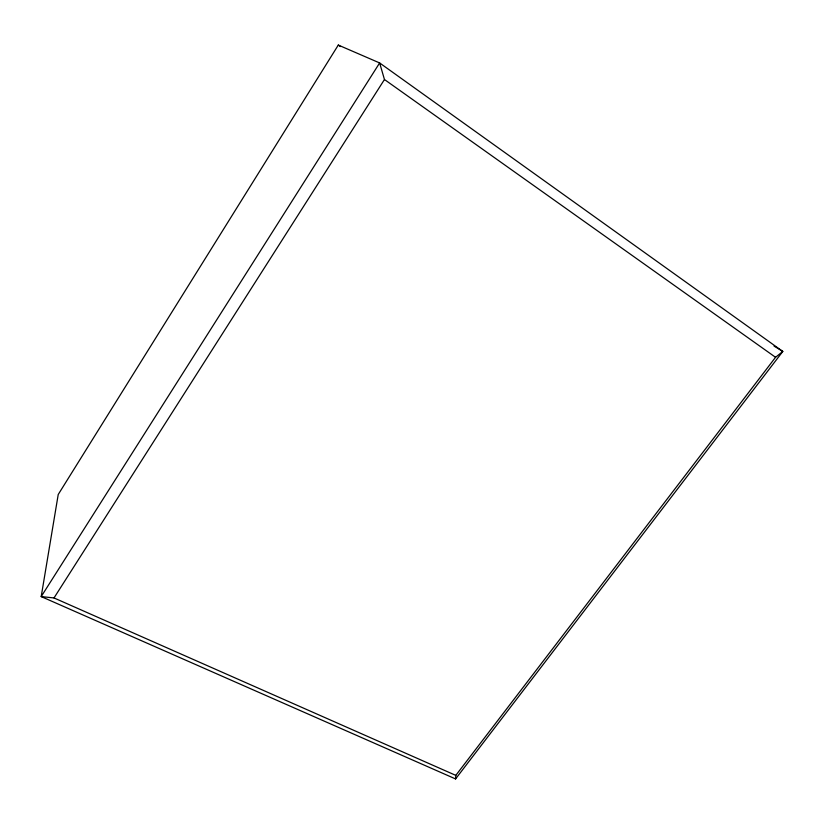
<?xml version="1.0" encoding="UTF-8"?>
<svg xmlns="http://www.w3.org/2000/svg" width="824" height="824" viewBox="0 0 824 824"><rect width="100%" height="100%" fill="white"/><g stroke="black" fill="none" stroke-linecap="round" stroke-linejoin="round"><path stroke-width="1.24" d="M455.579 778.938L455.806 775.374L775.549 357.297L782.8 351.436L379.637 62.943L338.293 45.062L58.226 494.503L41.2 596.586L455.579 778.938L782.8 351.436L774.045 346.08M54.003 597.946L384.458 79.516L379.637 62.943L41.2 596.586L54.003 597.946L455.806 775.374M338.293 45.062L340.394 46.546M384.458 79.516L775.549 357.297"/></g></svg>
